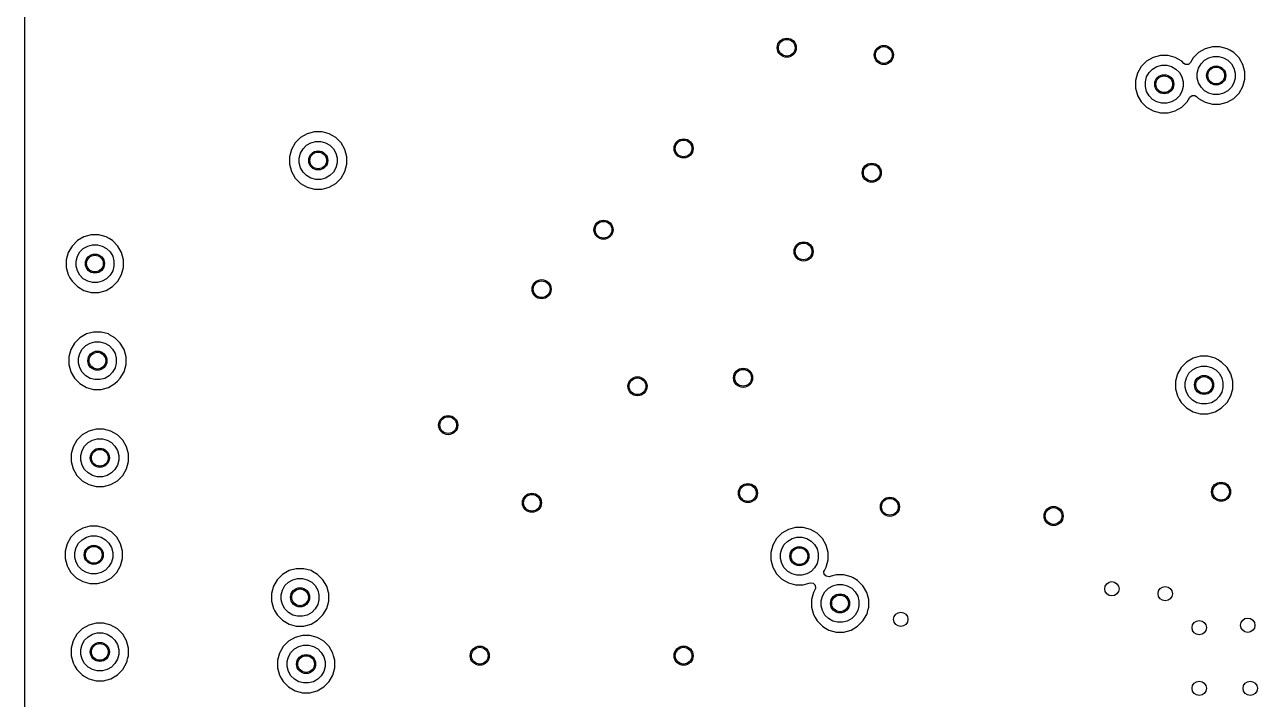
# Model space of a CAD drawing. Extents: x 4.82 to 6.81, y -4.86 to -2.87.
# Drawn here: x 4.823 to 5.839, y -4.384 to -3.828 of the extents above; entities that cross this region are included whole.
import ezdxf

# ---------------------------------------------------------------- set-up
doc = ezdxf.new("R2010")
doc.units = 0
doc.header["$MEASUREMENT"] = 0
doc.layers.add('BLACK', color=7, linetype='CONTINUOUS')

msp = doc.modelspace()

# ---------------------------------------------------------------- linework, layer by layer
at = {"layer": 'BLACK', "linetype": 'CONTINUOUS'}
for p, q in [((4.823, -3.874), (4.823, -3.7097)), ((5.7958, -3.8479), (5.7904, -3.851)), ((5.8018, -3.8463), (5.7958, -3.8479)), ((5.7958, -3.8479), (5.7958, -3.8479)), ((5.808, -3.8463), (5.8018, -3.8463)), ((5.814, -3.8479), (5.808, -3.8463)), ((5.8162, -3.8491), (5.814, -3.8479)), ((5.814, -3.8479), (5.814, -3.8479)), ((5.814, -3.8479), (5.814, -3.8479)), ((5.8194, -3.851), (5.8162, -3.8491)), ((5.7475, -3.8582), (5.7431, -3.8626)), ((5.7529, -3.8551), (5.7475, -3.8582)), ((5.759, -3.8534), (5.7529, -3.8551)), ((5.7529, -3.8551), (5.7529, -3.8551)), ((5.7652, -3.8534), (5.759, -3.8534)), ((5.7712, -3.8551), (5.7652, -3.8534)), ((5.7736, -3.8565), (5.7712, -3.8551)), ((5.7712, -3.8551), (5.7712, -3.8551)), ((5.7712, -3.8551), (5.7712, -3.8551)), ((5.7766, -3.8582), (5.7736, -3.8565)), ((5.7783, -3.8599), (5.7766, -3.8582)), ((5.7766, -3.8582), (5.7766, -3.8582)), ((5.7766, -3.8582), (5.7766, -3.8582)), ((5.7796, -3.8607), (5.7783, -3.8599)), ((5.7838, -3.8592), (5.782, -3.8607)), ((5.786, -3.8554), (5.7838, -3.8592)), ((5.7904, -3.851), (5.786, -3.8554)), ((5.7924, -3.8603), (5.7953, -3.8574)), ((5.7953, -3.8574), (5.7989, -3.8554)), ((5.7989, -3.8554), (5.8028, -3.8543)), ((5.8028, -3.8543), (5.807, -3.8543)), ((5.807, -3.8543), (5.8109, -3.8554)), ((5.8109, -3.8554), (5.8145, -3.8574)), ((5.8145, -3.8574), (5.8174, -3.8603)), ((5.8238, -3.8554), (5.8194, -3.851)), ((5.8194, -3.851), (5.8194, -3.851)), ((5.8194, -3.851), (5.8194, -3.851)), ((5.8255, -3.8583), (5.8238, -3.8554)), ((5.8238, -3.8554), (5.8238, -3.8554)), ((5.8238, -3.8554), (5.8238, -3.8554)), ((5.8264, -3.8599), (5.8255, -3.8583)), ((5.8269, -3.8608), (5.8264, -3.8599)), ((5.74, -3.868), (5.7384, -3.874)), ((5.7431, -3.8626), (5.74, -3.868)), ((5.74, -3.868), (5.74, -3.868)), ((5.7475, -3.8711), (5.7496, -3.8675)), ((5.7496, -3.8675), (5.7525, -3.8646)), ((5.7525, -3.8646), (5.756, -3.8625)), ((5.756, -3.8625), (5.76, -3.8615)), ((5.76, -3.8615), (5.7641, -3.8615)), ((5.7641, -3.8615), (5.7681, -3.8625)), ((5.7681, -3.8625), (5.7717, -3.8646)), ((5.7717, -3.8646), (5.7746, -3.8675)), ((5.7746, -3.8675), (5.7766, -3.8711)), ((5.782, -3.8607), (5.7796, -3.8607)), ((5.7893, -3.8679), (5.7904, -3.8639)), ((5.7893, -3.872), (5.7893, -3.8679)), ((5.7904, -3.8639), (5.7924, -3.8603)), ((5.8174, -3.8603), (5.8195, -3.8639)), ((5.8195, -3.8639), (5.8205, -3.8679)), ((5.8205, -3.8679), (5.8205, -3.872)), ((5.8285, -3.8668), (5.8269, -3.8608)), ((5.8285, -3.873), (5.8285, -3.8668)), ((4.823, -3.9368), (4.823, -3.874)), ((5.7384, -3.874), (5.7384, -3.8802)), ((5.7384, -3.8802), (5.74, -3.8862)), ((5.7465, -3.875), (5.7475, -3.8711)), ((5.7465, -3.8791), (5.7465, -3.875)), ((5.7475, -3.8831), (5.7465, -3.8791)), ((5.7766, -3.8711), (5.7777, -3.875)), ((5.7777, -3.8791), (5.7766, -3.8831)), ((5.7777, -3.875), (5.7777, -3.8791)), ((5.7904, -3.8759), (5.7893, -3.872)), ((5.7924, -3.8795), (5.7904, -3.8759)), ((5.7953, -3.8824), (5.7924, -3.8795)), ((5.8174, -3.8795), (5.8145, -3.8824)), ((5.8195, -3.8759), (5.8174, -3.8795)), ((5.8205, -3.872), (5.8195, -3.8759)), ((5.8238, -3.8844), (5.8269, -3.879)), ((5.8269, -3.879), (5.8285, -3.873)), ((5.74, -3.8862), (5.74, -3.8862)), ((5.74, -3.8862), (5.74, -3.8862)), ((5.74, -3.8862), (5.7401, -3.8863)), ((5.7401, -3.8863), (5.7431, -3.8916)), ((5.7496, -3.8867), (5.7475, -3.8831)), ((5.7525, -3.8896), (5.7496, -3.8867)), ((5.756, -3.8916), (5.7525, -3.8896)), ((5.7717, -3.8896), (5.7681, -3.8916)), ((5.7746, -3.8867), (5.7717, -3.8896)), ((5.7766, -3.8831), (5.7746, -3.8867)), ((5.781, -3.8916), (5.7832, -3.8878)), ((5.7832, -3.8878), (5.785, -3.8863)), ((5.785, -3.8863), (5.7874, -3.8863)), ((5.7874, -3.8863), (5.7887, -3.8871)), ((5.7887, -3.8871), (5.7904, -3.8888)), ((5.7904, -3.8888), (5.7958, -3.892)), ((5.7989, -3.8845), (5.7953, -3.8824)), ((5.8028, -3.8855), (5.7989, -3.8845)), ((5.807, -3.8855), (5.8028, -3.8855)), ((5.8109, -3.8845), (5.807, -3.8855)), ((5.8145, -3.8824), (5.8109, -3.8845)), ((5.814, -3.892), (5.8194, -3.8888)), ((5.8194, -3.8888), (5.8238, -3.8844)), ((5.7431, -3.8916), (5.7431, -3.8916)), ((5.7431, -3.8916), (5.7431, -3.8916)), ((5.7431, -3.8916), (5.7475, -3.896)), ((5.7475, -3.896), (5.7529, -3.8991)), ((5.7529, -3.8991), (5.759, -3.9007)), ((5.76, -3.8927), (5.756, -3.8916)), ((5.759, -3.9007), (5.7652, -3.9007)), ((5.7641, -3.8927), (5.76, -3.8927)), ((5.7681, -3.8916), (5.7641, -3.8927)), ((5.7652, -3.9007), (5.7712, -3.8991)), ((5.7712, -3.8991), (5.7766, -3.896)), ((5.7766, -3.896), (5.781, -3.8916)), ((5.7958, -3.892), (5.8018, -3.8936)), ((5.8018, -3.8936), (5.808, -3.8936)), ((5.808, -3.8936), (5.814, -3.892)), ((5.0504, -3.921), (5.046, -3.9254)), ((5.0558, -3.9179), (5.0504, -3.921)), ((5.0618, -3.9163), (5.0558, -3.9179)), ((5.0558, -3.9179), (5.0558, -3.9179)), ((5.068, -3.9163), (5.0618, -3.9163)), ((5.074, -3.9179), (5.068, -3.9163)), ((5.0765, -3.9193), (5.074, -3.9179)), ((5.074, -3.9179), (5.074, -3.9179)), ((5.074, -3.9179), (5.074, -3.9179)), ((5.0794, -3.921), (5.0765, -3.9193)), ((5.0838, -3.9254), (5.0794, -3.921)), ((5.0794, -3.921), (5.0794, -3.921)), ((5.0794, -3.921), (5.0794, -3.921)), ((5.0429, -3.9308), (5.0413, -3.9368)), ((5.046, -3.9254), (5.0429, -3.9308)), ((5.0429, -3.9308), (5.0429, -3.9308)), ((5.0504, -3.9339), (5.0524, -3.9303)), ((5.0524, -3.9303), (5.0553, -3.9274)), ((5.0553, -3.9274), (5.0589, -3.9254)), ((5.0589, -3.9254), (5.0628, -3.9243)), ((5.0628, -3.9243), (5.067, -3.9243)), ((5.067, -3.9243), (5.0709, -3.9254)), ((5.0709, -3.9254), (5.0745, -3.9274)), ((5.0745, -3.9274), (5.0774, -3.9303)), ((5.0774, -3.9303), (5.0795, -3.9339)), ((5.0869, -3.9308), (5.0838, -3.9254)), ((5.0885, -3.9368), (5.0869, -3.9308)), ((4.823, -4.0218), (4.823, -3.9368)), ((5.0413, -3.9368), (5.0413, -3.943)), ((5.0493, -3.9379), (5.0504, -3.9339)), ((5.0493, -3.942), (5.0493, -3.9379)), ((5.0795, -3.9339), (5.0805, -3.9379)), ((5.0805, -3.9379), (5.0805, -3.942)), ((5.0885, -3.943), (5.0885, -3.9368)), ((5.0413, -3.943), (5.0429, -3.949)), ((5.0429, -3.949), (5.0429, -3.949)), ((5.0429, -3.949), (5.0429, -3.949)), ((5.0429, -3.949), (5.0443, -3.9515)), ((5.0443, -3.9515), (5.046, -3.9544)), ((5.0504, -3.9459), (5.0493, -3.942)), ((5.0524, -3.9495), (5.0504, -3.9459)), ((5.0553, -3.9524), (5.0524, -3.9495)), ((5.0774, -3.9495), (5.0745, -3.9524)), ((5.0795, -3.9459), (5.0774, -3.9495)), ((5.0805, -3.942), (5.0795, -3.9459)), ((5.0838, -3.9544), (5.0869, -3.949)), ((5.0869, -3.949), (5.0885, -3.943)), ((5.046, -3.9544), (5.046, -3.9544)), ((5.046, -3.9544), (5.046, -3.9544)), ((5.046, -3.9544), (5.0504, -3.9588)), ((5.0504, -3.9588), (5.0558, -3.962)), ((5.0589, -3.9545), (5.0553, -3.9524)), ((5.0628, -3.9555), (5.0589, -3.9545)), ((5.067, -3.9555), (5.0628, -3.9555)), ((5.0709, -3.9545), (5.067, -3.9555)), ((5.0745, -3.9524), (5.0709, -3.9545)), ((5.074, -3.962), (5.0794, -3.9588)), ((5.0794, -3.9588), (5.0838, -3.9544)), ((5.0558, -3.962), (5.0618, -3.9636)), ((5.0618, -3.9636), (5.068, -3.9636)), ((5.068, -3.9636), (5.074, -3.962)), ((4.8778, -4.0013), (4.8718, -4.0029)), ((4.884, -4.0013), (4.8778, -4.0013)), ((4.89, -4.0029), (4.884, -4.0013)), ((4.862, -4.0104), (4.8589, -4.0158)), ((4.8664, -4.006), (4.862, -4.0104)), ((4.8718, -4.0029), (4.8664, -4.006)), ((4.8684, -4.0153), (4.8713, -4.0124)), ((4.8713, -4.0124), (4.8749, -4.0104)), ((4.8718, -4.0029), (4.8718, -4.0029)), ((4.8749, -4.0104), (4.8788, -4.0093)), ((4.8788, -4.0093), (4.883, -4.0093)), ((4.883, -4.0093), (4.8869, -4.0104)), ((4.8869, -4.0104), (4.8905, -4.0124)), ((4.8925, -4.0043), (4.89, -4.0029)), ((4.89, -4.0029), (4.89, -4.0029)), ((4.89, -4.0029), (4.89, -4.0029)), ((4.8905, -4.0124), (4.8934, -4.0153)), ((4.8954, -4.006), (4.8925, -4.0043)), ((4.8998, -4.0104), (4.8954, -4.006)), ((4.8954, -4.006), (4.8954, -4.006)), ((4.8954, -4.006), (4.8954, -4.006)), ((4.9029, -4.0158), (4.8998, -4.0104)), ((4.823, -4.1018), (4.823, -4.0218)), ((4.8589, -4.0158), (4.8573, -4.0218)), ((4.8573, -4.0218), (4.8573, -4.028)), ((4.8589, -4.0158), (4.8589, -4.0158)), ((4.8653, -4.0229), (4.8664, -4.0189)), ((4.8664, -4.0189), (4.8684, -4.0153)), ((4.8934, -4.0153), (4.8955, -4.0189)), ((4.8955, -4.0189), (4.8965, -4.0229)), ((4.9045, -4.0218), (4.9029, -4.0158)), ((4.9045, -4.028), (4.9045, -4.0218)), ((4.8573, -4.028), (4.8589, -4.034)), ((4.8653, -4.027), (4.8653, -4.0229)), ((4.8664, -4.0309), (4.8653, -4.027)), ((4.8684, -4.0345), (4.8664, -4.0309)), ((4.8955, -4.0309), (4.8934, -4.0345)), ((4.8965, -4.027), (4.8955, -4.0309)), ((4.8965, -4.0229), (4.8965, -4.027)), ((4.9029, -4.034), (4.9045, -4.028)), ((4.8589, -4.034), (4.8589, -4.034)), ((4.8589, -4.034), (4.8589, -4.034)), ((4.8589, -4.034), (4.8603, -4.0365)), ((4.8603, -4.0365), (4.862, -4.0394)), ((4.862, -4.0394), (4.862, -4.0394)), ((4.862, -4.0394), (4.862, -4.0394)), ((4.862, -4.0394), (4.8664, -4.0438)), ((4.8713, -4.0374), (4.8684, -4.0345)), ((4.8749, -4.0395), (4.8713, -4.0374)), ((4.8788, -4.0405), (4.8749, -4.0395)), ((4.883, -4.0405), (4.8788, -4.0405)), ((4.8869, -4.0395), (4.883, -4.0405)), ((4.8905, -4.0374), (4.8869, -4.0395)), ((4.8934, -4.0345), (4.8905, -4.0374)), ((4.8954, -4.0438), (4.8998, -4.0394)), ((4.8998, -4.0394), (4.9029, -4.034)), ((4.8664, -4.0438), (4.8718, -4.047)), ((4.8718, -4.047), (4.8778, -4.0486)), ((4.8778, -4.0486), (4.884, -4.0486)), ((4.884, -4.0486), (4.89, -4.047)), ((4.89, -4.047), (4.8954, -4.0438)), ((4.8738, -4.0829), (4.8684, -4.086)), ((4.8798, -4.0813), (4.8738, -4.0829)), ((4.8738, -4.0829), (4.8738, -4.0829)), ((4.886, -4.0813), (4.8798, -4.0813)), ((4.892, -4.0829), (4.886, -4.0813)), ((4.893, -4.0835), (4.892, -4.0829)), ((4.892, -4.0829), (4.892, -4.0829)), ((4.892, -4.0829), (4.892, -4.0829)), ((4.8974, -4.086), (4.893, -4.0835)), ((4.864, -4.0904), (4.8609, -4.0958)), ((4.8684, -4.086), (4.864, -4.0904)), ((4.8704, -4.0953), (4.8733, -4.0924)), ((4.8733, -4.0924), (4.8769, -4.0904)), ((4.8769, -4.0904), (4.8808, -4.0893)), ((4.8808, -4.0893), (4.885, -4.0893)), ((4.885, -4.0893), (4.8889, -4.0904)), ((4.8889, -4.0904), (4.8925, -4.0924)), ((4.8925, -4.0924), (4.8954, -4.0953)), ((4.9018, -4.0904), (4.8974, -4.086)), ((4.8974, -4.086), (4.8974, -4.086)), ((4.8974, -4.086), (4.8974, -4.086)), ((4.9049, -4.0958), (4.9018, -4.0904)), ((4.823, -4.1818), (4.823, -4.1018)), ((4.8609, -4.0958), (4.8593, -4.1018)), ((4.8593, -4.1018), (4.8593, -4.108)), ((4.8609, -4.0958), (4.8609, -4.0958)), ((4.8673, -4.1029), (4.8684, -4.0989)), ((4.8673, -4.107), (4.8673, -4.1029)), ((4.8684, -4.0989), (4.8704, -4.0953)), ((4.8954, -4.0953), (4.8975, -4.0989)), ((4.8975, -4.0989), (4.8985, -4.1029)), ((4.8985, -4.1029), (4.8985, -4.107)), ((4.9065, -4.1018), (4.9049, -4.0958)), ((4.9065, -4.108), (4.9065, -4.1018)), ((5.7858, -4.1029), (5.7804, -4.106)), ((5.7918, -4.1013), (5.7858, -4.1029)), ((5.7858, -4.1029), (5.7858, -4.1029)), ((5.798, -4.1013), (5.7918, -4.1013)), ((5.8022, -4.1024), (5.798, -4.1013)), ((5.804, -4.1029), (5.8022, -4.1024)), ((5.8065, -4.1043), (5.804, -4.1029)), ((5.804, -4.1029), (5.804, -4.1029)), ((5.804, -4.1029), (5.804, -4.1029)), ((4.8593, -4.108), (4.8609, -4.114)), ((4.8609, -4.114), (4.8609, -4.114)), ((4.8609, -4.114), (4.8609, -4.114)), ((4.8609, -4.114), (4.8612, -4.1146)), ((4.8684, -4.1109), (4.8673, -4.107)), ((4.8704, -4.1145), (4.8684, -4.1109)), ((4.8975, -4.1109), (4.8954, -4.1145)), ((4.8985, -4.107), (4.8975, -4.1109)), ((4.9018, -4.1194), (4.9049, -4.114)), ((4.9049, -4.114), (4.9065, -4.108)), ((5.776, -4.1104), (5.7729, -4.1158)), ((5.7804, -4.106), (5.776, -4.1104)), ((5.7824, -4.1153), (5.7853, -4.1124)), ((5.7853, -4.1124), (5.7889, -4.1104)), ((5.7889, -4.1104), (5.7928, -4.1093)), ((5.7928, -4.1093), (5.797, -4.1093)), ((5.797, -4.1093), (5.8009, -4.1104)), ((5.8009, -4.1104), (5.8045, -4.1124)), ((5.8045, -4.1124), (5.8074, -4.1153)), ((5.808, -4.1052), (5.8065, -4.1043)), ((5.8094, -4.106), (5.808, -4.1052)), ((5.808, -4.1052), (5.808, -4.1052)), ((5.8138, -4.1104), (5.8094, -4.106)), ((5.8094, -4.106), (5.8094, -4.106)), ((5.8094, -4.106), (5.8094, -4.106)), ((5.8169, -4.1158), (5.8138, -4.1104)), ((4.8612, -4.1146), (4.864, -4.1194)), ((4.864, -4.1194), (4.864, -4.1194)), ((4.864, -4.1194), (4.864, -4.1194)), ((4.864, -4.1194), (4.8684, -4.1238)), ((4.8684, -4.1238), (4.8738, -4.127)), ((4.8733, -4.1174), (4.8704, -4.1145)), ((4.8769, -4.1195), (4.8733, -4.1174)), ((4.8808, -4.1205), (4.8769, -4.1195)), ((4.885, -4.1205), (4.8808, -4.1205)), ((4.8889, -4.1195), (4.885, -4.1205)), ((4.8925, -4.1174), (4.8889, -4.1195)), ((4.892, -4.127), (4.8974, -4.1238)), ((4.8954, -4.1145), (4.8925, -4.1174)), ((4.8974, -4.1238), (4.8994, -4.1218)), ((4.8994, -4.1218), (4.9018, -4.1194)), ((5.7729, -4.1158), (5.7713, -4.1218)), ((5.7713, -4.1218), (5.7713, -4.128)), ((5.7729, -4.1158), (5.7729, -4.1158)), ((5.7793, -4.1229), (5.7804, -4.1189)), ((5.7793, -4.127), (5.7793, -4.1229)), ((5.7804, -4.1189), (5.7824, -4.1153)), ((5.8074, -4.1153), (5.8095, -4.1189)), ((5.8095, -4.1189), (5.8105, -4.1229)), ((5.8105, -4.1229), (5.8105, -4.127)), ((5.8185, -4.1218), (5.8169, -4.1158)), ((5.8185, -4.128), (5.8185, -4.1218)), ((4.8738, -4.127), (4.8798, -4.1286)), ((4.8798, -4.1286), (4.886, -4.1286)), ((4.886, -4.1286), (4.892, -4.127)), ((5.7713, -4.128), (5.7729, -4.134)), ((5.7729, -4.134), (5.7729, -4.134)), ((5.7729, -4.134), (5.7729, -4.134)), ((5.7729, -4.134), (5.7743, -4.1365)), ((5.7804, -4.1309), (5.7793, -4.127)), ((5.7824, -4.1345), (5.7804, -4.1309)), ((5.7853, -4.1374), (5.7824, -4.1345)), ((5.8074, -4.1345), (5.8045, -4.1374)), ((5.8095, -4.1309), (5.8074, -4.1345)), ((5.8105, -4.127), (5.8095, -4.1309)), ((5.8138, -4.1394), (5.8169, -4.134)), ((5.8169, -4.134), (5.8185, -4.128)), ((5.7743, -4.1365), (5.776, -4.1394)), ((5.776, -4.1394), (5.776, -4.1394)), ((5.776, -4.1394), (5.776, -4.1394)), ((5.776, -4.1394), (5.7804, -4.1438)), ((5.7804, -4.1438), (5.7858, -4.147)), ((5.7889, -4.1395), (5.7853, -4.1374)), ((5.7928, -4.1405), (5.7889, -4.1395)), ((5.797, -4.1405), (5.7928, -4.1405)), ((5.8009, -4.1395), (5.797, -4.1405)), ((5.8045, -4.1374), (5.8009, -4.1395)), ((5.804, -4.147), (5.8094, -4.1438)), ((5.8094, -4.1438), (5.8138, -4.1394)), ((5.7858, -4.147), (5.7918, -4.1486)), ((5.7918, -4.1486), (5.798, -4.1486)), ((5.798, -4.1486), (5.804, -4.147)), ((4.8758, -4.1629), (4.8704, -4.166)), ((4.8818, -4.1613), (4.8758, -4.1629)), ((4.8758, -4.1629), (4.8758, -4.1629)), ((4.888, -4.1613), (4.8818, -4.1613)), ((4.894, -4.1629), (4.888, -4.1613)), ((4.8965, -4.1643), (4.894, -4.1629)), ((4.894, -4.1629), (4.894, -4.1629)), ((4.894, -4.1629), (4.894, -4.1629)), ((4.8994, -4.166), (4.8965, -4.1643)), ((4.866, -4.1704), (4.8629, -4.1758)), ((4.8704, -4.166), (4.866, -4.1704)), ((4.8724, -4.1753), (4.8753, -4.1724)), ((4.8753, -4.1724), (4.8789, -4.1704)), ((4.8789, -4.1704), (4.8828, -4.1693)), ((4.8828, -4.1693), (4.887, -4.1693)), ((4.887, -4.1693), (4.8909, -4.1704)), ((4.8909, -4.1704), (4.8945, -4.1724)), ((4.8945, -4.1724), (4.8974, -4.1753)), ((4.9038, -4.1704), (4.8994, -4.166)), ((4.8994, -4.166), (4.8994, -4.166)), ((4.8994, -4.166), (4.8994, -4.166)), ((4.9069, -4.1758), (4.9038, -4.1704)), ((4.823, -4.2618), (4.823, -4.1818)), ((4.8629, -4.1758), (4.8613, -4.1818)), ((4.8613, -4.1818), (4.8613, -4.188)), ((4.8629, -4.1758), (4.8629, -4.1758)), ((4.8693, -4.1829), (4.8704, -4.1789)), ((4.8693, -4.187), (4.8693, -4.1829)), ((4.8704, -4.1789), (4.8724, -4.1753)), ((4.8974, -4.1753), (4.8995, -4.1789)), ((4.8995, -4.1789), (4.9005, -4.1829)), ((4.9005, -4.1829), (4.9005, -4.187)), ((4.9085, -4.1818), (4.9069, -4.1758)), ((4.9085, -4.188), (4.9085, -4.1818)), ((4.8613, -4.188), (4.8629, -4.194)), ((4.8629, -4.194), (4.8629, -4.194)), ((4.8629, -4.194), (4.8629, -4.194)), ((4.8629, -4.194), (4.8643, -4.1965)), ((4.8704, -4.1909), (4.8693, -4.187)), ((4.8724, -4.1945), (4.8704, -4.1909)), ((4.8753, -4.1974), (4.8724, -4.1945)), ((4.8974, -4.1945), (4.8945, -4.1974)), ((4.8995, -4.1909), (4.8974, -4.1945)), ((4.9005, -4.187), (4.8995, -4.1909)), ((4.9038, -4.1994), (4.9069, -4.194)), ((4.9069, -4.194), (4.9085, -4.188)), ((4.8643, -4.1965), (4.866, -4.1994)), ((4.866, -4.1994), (4.866, -4.1994)), ((4.866, -4.1994), (4.866, -4.1994)), ((4.866, -4.1994), (4.8704, -4.2038)), ((4.8704, -4.2038), (4.8758, -4.207)), ((4.8789, -4.1995), (4.8753, -4.1974)), ((4.8828, -4.2005), (4.8789, -4.1995)), ((4.887, -4.2005), (4.8828, -4.2005)), ((4.8909, -4.1995), (4.887, -4.2005)), ((4.8945, -4.1974), (4.8909, -4.1995)), ((4.894, -4.207), (4.8994, -4.2038)), ((4.8994, -4.2038), (4.9038, -4.1994)), ((4.8758, -4.207), (4.8818, -4.2086)), ((4.8818, -4.2086), (4.888, -4.2086)), ((4.888, -4.2086), (4.894, -4.207)), ((4.8654, -4.246), (4.861, -4.2504)), ((4.8708, -4.2429), (4.8654, -4.246)), ((4.8768, -4.2413), (4.8708, -4.2429)), ((4.8708, -4.2429), (4.8708, -4.2429)), ((4.883, -4.2413), (4.8768, -4.2413)), ((4.889, -4.2429), (4.883, -4.2413)), ((4.8909, -4.244), (4.889, -4.2429)), ((4.889, -4.2429), (4.889, -4.2429)), ((4.889, -4.2429), (4.889, -4.2429)), ((4.8944, -4.246), (4.8909, -4.244)), ((4.8988, -4.2504), (4.8944, -4.246)), ((4.8944, -4.246), (4.8944, -4.246)), ((4.8944, -4.246), (4.8944, -4.246)), ((5.4523, -4.244), (5.4469, -4.2471)), ((5.4583, -4.2424), (5.4523, -4.244)), ((5.4523, -4.244), (5.4523, -4.244)), ((5.4645, -4.2424), (5.4583, -4.2424)), ((5.4706, -4.244), (5.4645, -4.2424)), ((5.473, -4.2454), (5.4706, -4.244)), ((5.4706, -4.244), (5.4706, -4.244)), ((5.4706, -4.244), (5.4706, -4.244)), ((5.476, -4.2471), (5.473, -4.2454)), ((4.8579, -4.2558), (4.8563, -4.2618)), ((4.861, -4.2504), (4.8579, -4.2558)), ((4.8579, -4.2558), (4.8579, -4.2558)), ((4.8654, -4.2589), (4.8674, -4.2553)), ((4.8674, -4.2553), (4.8703, -4.2524)), ((4.8703, -4.2524), (4.8739, -4.2504)), ((4.8739, -4.2504), (4.8778, -4.2493)), ((4.8778, -4.2493), (4.882, -4.2493)), ((4.882, -4.2493), (4.8859, -4.2504)), ((4.8859, -4.2504), (4.8895, -4.2524)), ((4.8895, -4.2524), (4.8924, -4.2553)), ((4.8924, -4.2553), (4.8945, -4.2589)), ((4.9019, -4.2558), (4.8988, -4.2504)), ((4.9035, -4.2618), (4.9019, -4.2558)), ((5.4425, -4.2515), (5.4394, -4.2569)), ((5.4469, -4.2471), (5.4425, -4.2515)), ((5.4469, -4.26), (5.4489, -4.2564)), ((5.4489, -4.2564), (5.4518, -4.2535)), ((5.4518, -4.2535), (5.4554, -4.2514)), ((5.4554, -4.2514), (5.4594, -4.2504)), ((5.4594, -4.2504), (5.4635, -4.2504)), ((5.4635, -4.2504), (5.4675, -4.2514)), ((5.4675, -4.2514), (5.471, -4.2535)), ((5.471, -4.2535), (5.4739, -4.2564)), ((5.4739, -4.2564), (5.476, -4.26)), ((5.4804, -4.2515), (5.476, -4.2471)), ((5.476, -4.2471), (5.476, -4.2471)), ((5.476, -4.2471), (5.476, -4.2471)), ((5.4835, -4.2569), (5.4804, -4.2515)), ((4.823, -4.2968), (4.823, -4.2618)), ((4.8563, -4.2618), (4.8563, -4.268)), ((4.8643, -4.2629), (4.8654, -4.2589)), ((4.8643, -4.267), (4.8643, -4.2629)), ((4.8945, -4.2589), (4.8955, -4.2629)), ((4.8955, -4.2629), (4.8955, -4.267)), ((4.9035, -4.2629), (4.9035, -4.2618)), ((4.9035, -4.268), (4.9035, -4.2629)), ((5.4394, -4.2569), (5.4378, -4.2629)), ((5.4378, -4.2629), (5.4378, -4.2691)), ((5.4394, -4.2569), (5.4394, -4.2569)), ((5.4458, -4.2639), (5.4469, -4.26)), ((5.4458, -4.268), (5.4458, -4.2639)), ((5.476, -4.26), (5.477, -4.2639)), ((5.477, -4.2639), (5.477, -4.268)), ((5.4851, -4.2629), (5.4835, -4.2569)), ((5.4851, -4.2691), (5.4851, -4.2629)), ((4.8563, -4.268), (4.8579, -4.274)), ((4.8579, -4.274), (4.8579, -4.274)), ((4.8579, -4.274), (4.8579, -4.274)), ((4.8579, -4.274), (4.8585, -4.2751)), ((4.8585, -4.2751), (4.861, -4.2794)), ((4.8654, -4.2709), (4.8643, -4.267)), ((4.8674, -4.2745), (4.8654, -4.2709)), ((4.8703, -4.2774), (4.8674, -4.2745)), ((4.8924, -4.2745), (4.8895, -4.2774)), ((4.8945, -4.2709), (4.8924, -4.2745)), ((4.8955, -4.267), (4.8945, -4.2709)), ((4.8988, -4.2794), (4.9019, -4.274)), ((4.9019, -4.274), (4.9035, -4.268)), ((5.0468, -4.2763), (5.0408, -4.2779)), ((5.053, -4.2763), (5.0468, -4.2763)), ((5.059, -4.2779), (5.053, -4.2763)), ((5.4378, -4.2691), (5.4394, -4.2751)), ((5.4394, -4.2751), (5.4394, -4.2751)), ((5.4394, -4.2751), (5.4394, -4.2751)), ((5.4394, -4.2751), (5.4408, -4.2776)), ((5.4469, -4.272), (5.4458, -4.268)), ((5.4489, -4.2756), (5.4469, -4.272)), ((5.4518, -4.2785), (5.4489, -4.2756)), ((5.4739, -4.2756), (5.471, -4.2785)), ((5.476, -4.272), (5.4739, -4.2756)), ((5.477, -4.268), (5.476, -4.272)), ((5.482, -4.2777), (5.4835, -4.2751)), ((5.4835, -4.2751), (5.4851, -4.2691)), ((4.861, -4.2794), (4.861, -4.2794)), ((4.861, -4.2794), (4.861, -4.2794)), ((4.861, -4.2794), (4.8654, -4.2838)), ((4.8654, -4.2838), (4.8708, -4.287)), ((4.8739, -4.2795), (4.8703, -4.2774)), ((4.8778, -4.2805), (4.8739, -4.2795)), ((4.882, -4.2805), (4.8778, -4.2805)), ((4.8859, -4.2795), (4.882, -4.2805)), ((4.8895, -4.2774), (4.8859, -4.2795)), ((4.889, -4.287), (4.8944, -4.2838)), ((4.8944, -4.2838), (4.8988, -4.2794)), ((5.031, -4.2854), (5.0279, -4.2908)), ((5.0354, -4.281), (5.031, -4.2854)), ((5.0408, -4.2779), (5.0354, -4.281)), ((5.0403, -4.2874), (5.0439, -4.2854)), ((5.0408, -4.2779), (5.0408, -4.2779)), ((5.0439, -4.2854), (5.0478, -4.2843)), ((5.0478, -4.2843), (5.052, -4.2843)), ((5.052, -4.2843), (5.0559, -4.2854)), ((5.0559, -4.2854), (5.0595, -4.2874)), ((5.0602, -4.2786), (5.059, -4.2779)), ((5.059, -4.2779), (5.059, -4.2779)), ((5.059, -4.2779), (5.059, -4.2779)), ((5.0644, -4.281), (5.0602, -4.2786)), ((5.0688, -4.2854), (5.0644, -4.281)), ((5.0644, -4.281), (5.0644, -4.281)), ((5.0644, -4.281), (5.0644, -4.281)), ((5.0719, -4.2908), (5.0688, -4.2854)), ((5.4408, -4.2776), (5.4425, -4.2805)), ((5.4425, -4.2805), (5.4425, -4.2805)), ((5.4425, -4.2805), (5.4425, -4.2805)), ((5.4425, -4.2805), (5.4469, -4.2849)), ((5.4469, -4.2849), (5.4523, -4.288)), ((5.4554, -4.2805), (5.4518, -4.2785)), ((5.4594, -4.2816), (5.4554, -4.2805)), ((5.4635, -4.2816), (5.4594, -4.2816)), ((5.4675, -4.2805), (5.4635, -4.2816)), ((5.471, -4.2785), (5.4675, -4.2805)), ((5.4816, -4.2786), (5.482, -4.2777)), ((5.4818, -4.281), (5.4816, -4.2786)), ((5.4835, -4.2826), (5.4818, -4.281)), ((5.4859, -4.2829), (5.4835, -4.2826)), ((5.4876, -4.2824), (5.4859, -4.2829)), ((5.4918, -4.2813), (5.4876, -4.2824)), ((5.498, -4.2813), (5.4918, -4.2813)), ((5.504, -4.2829), (5.498, -4.2813)), ((5.5057, -4.2838), (5.504, -4.2829)), ((5.504, -4.2829), (5.504, -4.2829)), ((5.504, -4.2829), (5.504, -4.2829)), ((5.5094, -4.286), (5.5057, -4.2838)), ((5.5138, -4.2904), (5.5094, -4.286)), ((5.5094, -4.286), (5.5094, -4.286)), ((5.5094, -4.286), (5.5094, -4.286)), ((4.823, -4.3418), (4.823, -4.2968)), ((4.8708, -4.287), (4.8768, -4.2886)), ((4.8768, -4.2886), (4.883, -4.2886)), ((4.883, -4.2886), (4.889, -4.287)), ((5.0279, -4.2908), (5.0263, -4.2968)), ((5.0263, -4.2968), (5.0263, -4.303)), ((5.0279, -4.2908), (5.0279, -4.2908)), ((5.0343, -4.2979), (5.0354, -4.2939)), ((5.0354, -4.2939), (5.0374, -4.2903)), ((5.0374, -4.2903), (5.0403, -4.2874)), ((5.0595, -4.2874), (5.0624, -4.2903)), ((5.0624, -4.2903), (5.0645, -4.2939)), ((5.0645, -4.2939), (5.0655, -4.2979)), ((5.0733, -4.2958), (5.0719, -4.2908)), ((5.0719, -4.2908), (5.0719, -4.2908)), ((5.0735, -4.2968), (5.0733, -4.2958)), ((5.0735, -4.303), (5.0735, -4.2968)), ((5.4523, -4.288), (5.4583, -4.2896)), ((5.4583, -4.2896), (5.4645, -4.2896)), ((5.4645, -4.2896), (5.4704, -4.2881)), ((5.4704, -4.2881), (5.4728, -4.2883)), ((5.4729, -4.2958), (5.4713, -4.3018)), ((5.4728, -4.2883), (5.4745, -4.29)), ((5.4744, -4.2932), (5.4729, -4.2958)), ((5.4729, -4.2958), (5.4729, -4.2958)), ((5.4747, -4.2923), (5.4744, -4.2932)), ((5.4745, -4.29), (5.4747, -4.2923)), ((5.4804, -4.2989), (5.4824, -4.2953)), ((5.4824, -4.2953), (5.4853, -4.2924)), ((5.4853, -4.2924), (5.4889, -4.2904)), ((5.4889, -4.2904), (5.4928, -4.2893)), ((5.4928, -4.2893), (5.497, -4.2893)), ((5.497, -4.2893), (5.5009, -4.2904)), ((5.5009, -4.2904), (5.5045, -4.2924)), ((5.5045, -4.2924), (5.5074, -4.2953)), ((5.5074, -4.2953), (5.5095, -4.2989)), ((5.5143, -4.2913), (5.5138, -4.2904)), ((5.5138, -4.2904), (5.5138, -4.2904)), ((5.5138, -4.2904), (5.5138, -4.2904)), ((5.5169, -4.2958), (5.5143, -4.2913)), ((5.5185, -4.3018), (5.5169, -4.2958)), ((5.5169, -4.2958), (5.5169, -4.2958)), ((5.0263, -4.303), (5.0279, -4.309)), ((5.0343, -4.302), (5.0343, -4.2979)), ((5.0354, -4.3059), (5.0343, -4.302)), ((5.0374, -4.3095), (5.0354, -4.3059)), ((5.0645, -4.3059), (5.0624, -4.3095)), ((5.0655, -4.302), (5.0645, -4.3059)), ((5.0655, -4.2979), (5.0655, -4.302)), ((5.0719, -4.309), (5.0735, -4.303)), ((5.4713, -4.3018), (5.4713, -4.308)), ((5.4793, -4.3029), (5.4804, -4.2989)), ((5.4793, -4.307), (5.4793, -4.3029)), ((5.4804, -4.3109), (5.4793, -4.307)), ((5.5095, -4.2989), (5.5105, -4.3029)), ((5.5105, -4.307), (5.5095, -4.3109)), ((5.5105, -4.3029), (5.5105, -4.307)), ((5.5185, -4.308), (5.5185, -4.3018)), ((5.0279, -4.309), (5.0279, -4.309)), ((5.0279, -4.309), (5.0279, -4.309)), ((5.0279, -4.309), (5.0288, -4.3107)), ((5.0288, -4.3107), (5.031, -4.3144)), ((5.031, -4.3144), (5.031, -4.3144)), ((5.031, -4.3144), (5.031, -4.3144)), ((5.031, -4.3144), (5.0354, -4.3188)), ((5.0403, -4.3124), (5.0374, -4.3095)), ((5.0439, -4.3145), (5.0403, -4.3124)), ((5.0478, -4.3155), (5.0439, -4.3145)), ((5.052, -4.3155), (5.0478, -4.3155)), ((5.0559, -4.3145), (5.052, -4.3155)), ((5.0595, -4.3124), (5.0559, -4.3145)), ((5.0624, -4.3095), (5.0595, -4.3124)), ((5.0644, -4.3188), (5.0688, -4.3144)), ((5.0688, -4.3144), (5.0719, -4.309)), ((5.4713, -4.308), (5.4729, -4.314)), ((5.4729, -4.314), (5.4729, -4.314)), ((5.4729, -4.314), (5.4729, -4.314)), ((5.4729, -4.314), (5.4743, -4.3165)), ((5.4743, -4.3165), (5.476, -4.3194)), ((5.4824, -4.3145), (5.4804, -4.3109)), ((5.4853, -4.3174), (5.4824, -4.3145)), ((5.5074, -4.3145), (5.5045, -4.3174)), ((5.5095, -4.3109), (5.5074, -4.3145)), ((5.5138, -4.3194), (5.5169, -4.314)), ((5.5169, -4.314), (5.5174, -4.3125)), ((5.5174, -4.3125), (5.5175, -4.3118)), ((5.5175, -4.3118), (5.5178, -4.3107)), ((5.5178, -4.3107), (5.5185, -4.308)), ((4.8704, -4.326), (4.866, -4.3304)), ((4.8758, -4.3229), (4.8704, -4.326)), ((4.8818, -4.3213), (4.8758, -4.3229)), ((4.8758, -4.3229), (4.8758, -4.3229)), ((4.888, -4.3213), (4.8818, -4.3213)), ((4.894, -4.3229), (4.888, -4.3213)), ((4.896, -4.324), (4.894, -4.3229)), ((4.894, -4.3229), (4.894, -4.3229)), ((4.894, -4.3229), (4.894, -4.3229)), ((4.8994, -4.326), (4.896, -4.324)), ((4.9038, -4.3304), (4.8994, -4.326)), ((4.8994, -4.326), (4.8994, -4.326)), ((4.8994, -4.326), (4.8994, -4.326)), ((5.0354, -4.3188), (5.0408, -4.322)), ((5.0408, -4.322), (5.0468, -4.3236)), ((5.0468, -4.3236), (5.053, -4.3236)), ((5.053, -4.3236), (5.059, -4.322)), ((5.059, -4.322), (5.0644, -4.3188)), ((5.476, -4.3194), (5.476, -4.3194)), ((5.476, -4.3194), (5.476, -4.3194)), ((5.476, -4.3194), (5.4804, -4.3238)), ((5.4804, -4.3238), (5.4804, -4.3238)), ((5.4804, -4.3238), (5.4804, -4.3238)), ((5.4804, -4.3238), (5.4815, -4.3245)), ((5.4815, -4.3245), (5.4858, -4.327)), ((5.4889, -4.3195), (5.4853, -4.3174)), ((5.4858, -4.327), (5.4918, -4.3286)), ((5.4928, -4.3205), (5.4889, -4.3195)), ((5.497, -4.3205), (5.4928, -4.3205)), ((5.5009, -4.3195), (5.497, -4.3205)), ((5.498, -4.3286), (5.504, -4.327)), ((5.5045, -4.3174), (5.5009, -4.3195)), ((5.504, -4.327), (5.5094, -4.3238)), ((5.5094, -4.3238), (5.5138, -4.3194)), ((4.8629, -4.3358), (4.8613, -4.3418)), ((4.866, -4.3304), (4.8629, -4.3358)), ((4.8629, -4.3358), (4.8629, -4.3358)), ((4.8704, -4.3389), (4.8724, -4.3353)), ((4.8724, -4.3353), (4.8753, -4.3324)), ((4.8753, -4.3324), (4.8789, -4.3304)), ((4.8789, -4.3304), (4.8828, -4.3293)), ((4.8828, -4.3293), (4.887, -4.3293)), ((4.887, -4.3293), (4.8909, -4.3304)), ((4.8909, -4.3304), (4.8945, -4.3324)), ((4.8945, -4.3324), (4.8974, -4.3353)), ((4.8974, -4.3353), (4.8995, -4.3389)), ((4.9069, -4.3358), (4.9038, -4.3304)), ((4.9085, -4.3418), (4.9069, -4.3358)), ((4.9069, -4.3358), (4.9069, -4.3358)), ((5.0404, -4.336), (5.036, -4.3404)), ((5.0458, -4.3329), (5.0404, -4.336)), ((5.0518, -4.3313), (5.0458, -4.3329)), ((5.0458, -4.3329), (5.0458, -4.3329)), ((5.058, -4.3313), (5.0518, -4.3313)), ((5.064, -4.3329), (5.058, -4.3313)), ((5.0657, -4.3338), (5.064, -4.3329)), ((5.064, -4.3329), (5.064, -4.3329)), ((5.064, -4.3329), (5.064, -4.3329)), ((5.0694, -4.336), (5.0657, -4.3338)), ((5.0738, -4.3404), (5.0694, -4.336)), ((5.0694, -4.336), (5.0694, -4.336)), ((5.0694, -4.336), (5.0694, -4.336)), ((5.4918, -4.3286), (5.498, -4.3286)), ((4.823, -4.5136), (4.823, -4.3418)), ((4.8613, -4.3418), (4.8613, -4.348)), ((4.8693, -4.3429), (4.8704, -4.3389)), ((4.8693, -4.347), (4.8693, -4.3429)), ((4.8704, -4.3509), (4.8693, -4.347)), ((4.8995, -4.3389), (4.9005, -4.3429)), ((4.9005, -4.347), (4.8995, -4.3509)), ((4.9005, -4.3429), (4.9005, -4.347)), ((4.9085, -4.348), (4.9085, -4.3418)), ((5.0329, -4.3458), (5.0313, -4.3518)), ((5.036, -4.3404), (5.0329, -4.3458)), ((5.0329, -4.3458), (5.0329, -4.3458)), ((5.0404, -4.3489), (5.0424, -4.3453)), ((5.0424, -4.3453), (5.0453, -4.3424)), ((5.0453, -4.3424), (5.0489, -4.3404)), ((5.0489, -4.3404), (5.0528, -4.3393)), ((5.0528, -4.3393), (5.057, -4.3393)), ((5.057, -4.3393), (5.0609, -4.3404)), ((5.0609, -4.3404), (5.0645, -4.3424)), ((5.0645, -4.3424), (5.0674, -4.3453)), ((5.0674, -4.3453), (5.0695, -4.3489)), ((5.0769, -4.3458), (5.0738, -4.3404)), ((5.0775, -4.348), (5.0769, -4.3458)), ((5.0769, -4.3458), (5.0769, -4.3458)), ((4.8613, -4.348), (4.8629, -4.354)), ((4.8629, -4.354), (4.8629, -4.354)), ((4.8629, -4.354), (4.8629, -4.354)), ((4.8629, -4.354), (4.8643, -4.3565)), ((4.8643, -4.3565), (4.866, -4.3594)), ((4.8724, -4.3545), (4.8704, -4.3509)), ((4.8753, -4.3574), (4.8724, -4.3545)), ((4.8789, -4.3595), (4.8753, -4.3574)), ((4.8945, -4.3574), (4.8909, -4.3595)), ((4.8974, -4.3545), (4.8945, -4.3574)), ((4.8995, -4.3509), (4.8974, -4.3545)), ((4.9038, -4.3594), (4.9069, -4.354)), ((4.9069, -4.354), (4.9074, -4.3525)), ((4.9074, -4.3525), (4.9075, -4.3518)), ((4.9075, -4.3518), (4.9078, -4.3507)), ((4.9078, -4.3507), (4.9085, -4.348)), ((5.0313, -4.3518), (5.0313, -4.358)), ((5.0393, -4.3529), (5.0404, -4.3489)), ((5.0393, -4.357), (5.0393, -4.3529)), ((5.0404, -4.3609), (5.0393, -4.357)), ((5.0695, -4.3489), (5.0705, -4.3529)), ((5.0705, -4.357), (5.0695, -4.3609)), ((5.0705, -4.3529), (5.0705, -4.357)), ((5.0785, -4.3518), (5.0775, -4.348)), ((5.0785, -4.358), (5.0785, -4.3518)), ((4.866, -4.3594), (4.866, -4.3594)), ((4.866, -4.3594), (4.866, -4.3594)), ((4.866, -4.3594), (4.8704, -4.3638)), ((4.8704, -4.3638), (4.8704, -4.3638)), ((4.8704, -4.3638), (4.8704, -4.3638)), ((4.8704, -4.3638), (4.8715, -4.3645)), ((4.8715, -4.3645), (4.8758, -4.367)), ((4.8758, -4.367), (4.8818, -4.3686)), ((4.8828, -4.3605), (4.8789, -4.3595)), ((4.887, -4.3605), (4.8828, -4.3605)), ((4.8909, -4.3595), (4.887, -4.3605)), ((4.888, -4.3686), (4.894, -4.367)), ((4.894, -4.367), (4.8994, -4.3638)), ((4.8994, -4.3638), (4.9038, -4.3594)), ((5.0313, -4.358), (5.0329, -4.364)), ((5.0329, -4.364), (5.0329, -4.364)), ((5.0329, -4.364), (5.0329, -4.364)), ((5.0329, -4.364), (5.0343, -4.3665)), ((5.0343, -4.3665), (5.036, -4.3694)), ((5.0424, -4.3645), (5.0404, -4.3609)), ((5.0453, -4.3674), (5.0424, -4.3645)), ((5.0489, -4.3695), (5.0453, -4.3674)), ((5.0645, -4.3674), (5.0609, -4.3695)), ((5.0674, -4.3645), (5.0645, -4.3674)), ((5.0695, -4.3609), (5.0674, -4.3645)), ((5.0738, -4.3694), (5.0769, -4.364)), ((5.0769, -4.364), (5.0785, -4.358)), ((4.8818, -4.3686), (4.888, -4.3686)), ((5.036, -4.3694), (5.036, -4.3694)), ((5.036, -4.3694), (5.036, -4.3694)), ((5.036, -4.3694), (5.0404, -4.3738)), ((5.0404, -4.3738), (5.0458, -4.377)), ((5.0458, -4.377), (5.0518, -4.3786)), ((5.0528, -4.3705), (5.0489, -4.3695)), ((5.057, -4.3705), (5.0528, -4.3705)), ((5.0609, -4.3695), (5.057, -4.3705)), ((5.058, -4.3786), (5.064, -4.377)), ((5.064, -4.377), (5.0694, -4.3738)), ((5.0694, -4.3738), (5.0738, -4.3694)), ((5.0518, -4.3786), (5.058, -4.3786))]:
    msp.add_line(p, q, dxfattribs=at)
at = {"layer": 'BLACK'}
for centre, radius in [((5.451, -3.847), 0.00787), ((5.531, -3.853), 0.00787), ((5.7621, -3.8771), 0.00787), ((5.8049, -3.8699), 0.00787), ((5.366, -3.93), 0.00787), ((5.0649, -3.9399), 0.00787), ((5.521, -3.95), 0.00787), ((5.3, -3.997), 0.00787), ((5.4649, -4.0149), 0.00787), ((4.8809, -4.0249), 0.00787), ((5.249, -4.046), 0.00787), ((4.8829, -4.1049), 0.00787), ((5.415, -4.119), 0.00787), ((5.328, -4.126), 0.00787), ((5.7949, -4.1249), 0.00787), ((5.172, -4.158), 0.00787), ((4.8849, -4.1849), 0.00787), ((5.8089, -4.2129), 0.00787), ((5.241, -4.222), 0.00787), ((5.419, -4.214), 0.00787), ((5.536, -4.2253), 0.00787), ((5.6709, -4.2329), 0.00787), ((4.8799, -4.2649), 0.00787), ((5.4614, -4.266), 0.00787), ((5.0499, -4.2999), 0.00787), ((5.4949, -4.3049), 0.00787), ((5.7189, -4.2929), 0.00591), ((5.7629, -4.2969), 0.00591), ((5.545, -4.318), 0.00591), ((5.8309, -4.3229), 0.00591), ((5.7909, -4.3249), 0.00591), ((4.8849, -4.3449), 0.00787), ((5.0549, -4.3549), 0.00787), ((5.198, -4.348), 0.00787), ((5.366, -4.348), 0.00787), ((5.7909, -4.3749), 0.00591), ((5.8329, -4.3749), 0.00591)]:
    msp.add_circle(centre, radius, dxfattribs=at)
at = {"layer": 'WHITE'}
for centre, radius in [((5.451, -3.847), 0.00689), ((5.531, -3.853), 0.00689), ((5.7621, -3.8771), 0.00689), ((5.8049, -3.8699), 0.00689), ((5.366, -3.93), 0.00689), ((5.0649, -3.9399), 0.00689), ((5.521, -3.95), 0.00689), ((5.3, -3.997), 0.00689), ((5.4649, -4.0149), 0.00689), ((4.8809, -4.0249), 0.00689), ((5.249, -4.046), 0.00689), ((4.8829, -4.1049), 0.00689), ((5.415, -4.119), 0.00689), ((5.328, -4.126), 0.00689), ((5.7949, -4.1249), 0.00689), ((5.172, -4.158), 0.00689), ((4.8849, -4.1849), 0.00689), ((5.241, -4.222), 0.00689), ((5.419, -4.214), 0.00689), ((5.8089, -4.2129), 0.00689), ((5.536, -4.2253), 0.00689), ((5.6709, -4.2329), 0.00689), ((4.8799, -4.2649), 0.00689), ((5.4614, -4.266), 0.00689), ((5.0499, -4.2999), 0.00689), ((5.7189, -4.2929), 0.00591), ((5.7629, -4.2969), 0.00591), ((5.4949, -4.3049), 0.00689), ((5.545, -4.318), 0.00591), ((5.8309, -4.3229), 0.00591), ((5.7909, -4.3249), 0.00591), ((4.8849, -4.3449), 0.00689), ((5.198, -4.348), 0.00689), ((5.366, -4.348), 0.00689), ((5.0549, -4.3549), 0.00689), ((5.7909, -4.3749), 0.00591), ((5.8329, -4.3749), 0.00591)]:
    msp.add_circle(centre, radius, dxfattribs=at)

doc.saveas('drawing.dxf')
